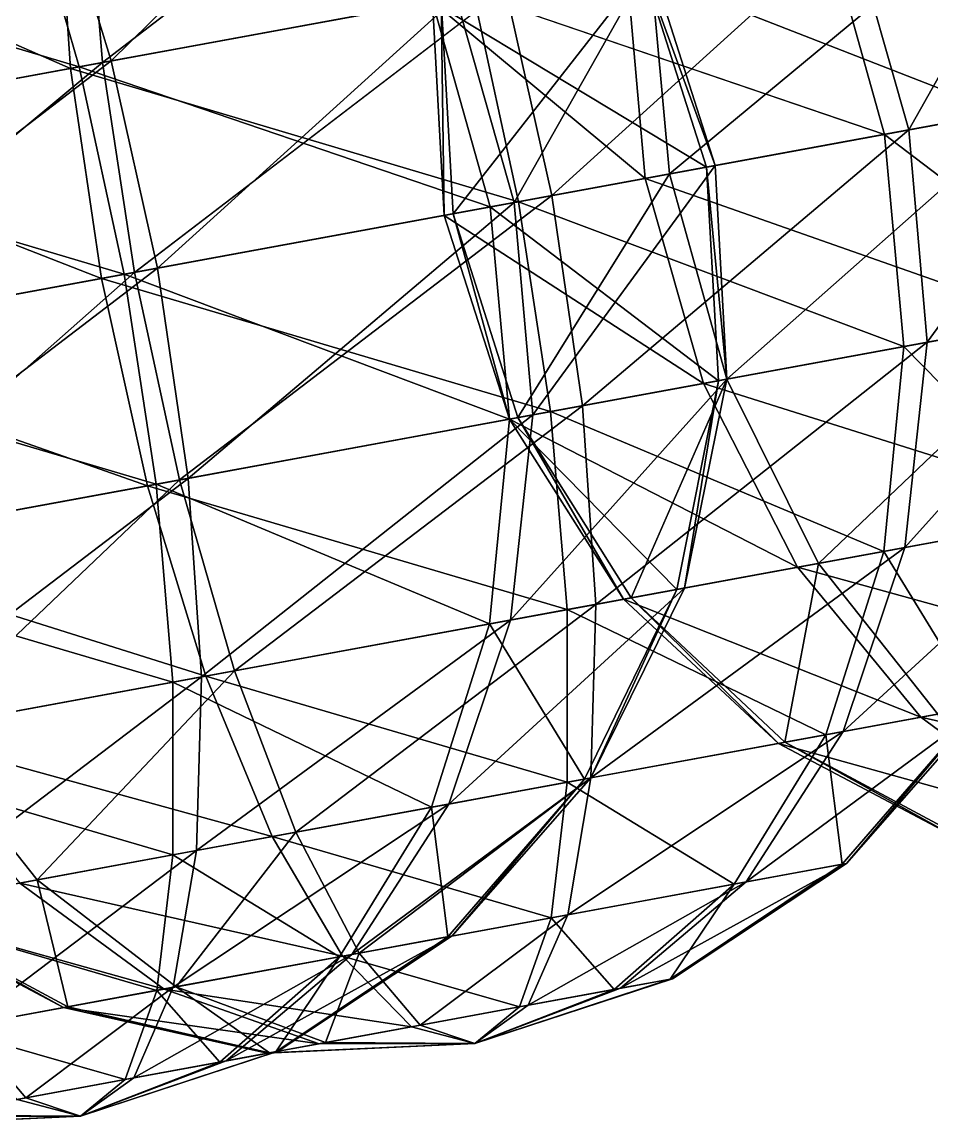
# Model space of a CAD drawing. Header units: metres. Extents: x -550 to 12, y -466 to 28.
# Drawn here: x -283.75 to -250.45, y -191.3 to -150.91 of the extents above; entities that cross this region are included whole.
import ezdxf

# ---------------------------------------------------------------- set-up
doc = ezdxf.new("R2010")
doc.units = ezdxf.units.M

msp = doc.modelspace()

# ---------------------------------------------------------------- linework, layer by layer
for points in [[(-280.7997, -152.38947, -831.0697), (-281.40738, -145.14435, -828.159), (-268.18393, -142.71033, -827.8729), (-268.18384, -142.71022, -827.8728)], [(-280.7997, -152.38947, -831.0697), (-268.18393, -142.71033, -827.8729), (-266.05087, -149.67468, -830.7507), (-266.05078, -149.67458, -830.75055)], [(-280.4828, -152.33113, -1209.9402), (-282.61584, -145.36679, -1207.0624), (-271.30466, -143.28476, -1200.0919), (-271.30457, -143.28465, -1200.0918)], [(-280.4828, -152.33113, -1209.9402), (-271.30466, -143.28476, -1200.0919), (-267.8668, -150.00894, -1202.1655), (-267.8667, -150.00883, -1202.1654)], [(-295.23163, -155.04593, -1210.2592), (-295.8393, -147.8008, -1207.3484), (-282.61584, -145.36679, -1207.0624), (-282.61575, -145.36668, -1207.0623)], [(-295.23163, -155.04593, -1210.2592), (-282.61584, -145.36679, -1207.0624), (-280.4828, -152.33113, -1209.9402), (-280.4827, -152.33102, -1209.9401)], [(-281.9707, -152.60501, -775.1016), (-282.45728, -145.3376, -777.9794), (-293.76843, -147.41962, -784.9499), (-293.76834, -147.41951, -784.94977)], [(-293.72946, -154.76942, -823.8477), (-292.99988, -147.27815, -821.6839), (-281.40738, -145.14435, -828.159), (-281.4073, -145.14424, -828.1589)], [(-293.72946, -154.76942, -823.8477), (-281.40738, -145.14435, -828.159), (-280.7997, -152.38947, -831.0697), (-280.79962, -152.38936, -831.0696)], [(-267.22186, -149.89023, -774.7826), (-282.45728, -145.3376, -777.9794), (-281.9707, -152.60501, -775.1016), (-281.9706, -152.6049, -775.1015)], [(-281.65378, -152.54668, -1153.972), (-283.66574, -145.56003, -1156.8828), (-296.8892, -147.99405, -1157.1688), (-296.8891, -147.99394, -1157.1687)], [(-268.72403, -150.16673, -1161.1941), (-283.66574, -145.56003, -1156.8828), (-281.65378, -152.54668, -1153.972), (-281.6537, -152.54657, -1153.9719)], [(-244.27505, -153.56148, -794.547), (-246.64598, -146.10287, -794.8325), (-254.29213, -147.51028, -782.0046), (-254.29202, -147.51018, -782.00446)], [(-251.30345, -154.85518, -823.68335), (-253.43489, -147.3525, -822.9761), (-246.3322, -146.0451, -809.8291), (-246.33209, -146.045, -809.829)], [(-251.30345, -154.85518, -823.68335), (-246.3322, -146.0451, -809.8291), (-243.95021, -153.50168, -810.07263), (-243.9501, -153.50157, -810.0725)], [(-247.88303, -154.22559, -889.34436), (-249.00783, -146.5376, -890.3259), (-261.6238, -148.8598, -898.1005), (-261.62372, -148.8597, -898.1004)], [(-260.05658, -156.46634, -939.81006), (-260.76657, -148.70201, -939.072), (-247.83682, -146.32205, -946.294), (-247.83672, -146.32195, -946.2939)], [(-260.05658, -156.46634, -939.81006), (-247.83682, -146.32205, -946.294), (-246.67072, -154.00243, -947.2868), (-246.67061, -154.00232, -947.2867)], [(-264.36447, -157.2593, -831.73224), (-266.05087, -149.67468, -830.7507), (-253.43489, -147.3525, -822.9761), (-253.43478, -147.35239, -822.97595)], [(-264.36447, -157.2593, -831.73224), (-253.43489, -147.3525, -822.9761), (-251.30345, -154.85518, -823.68335), (-251.30334, -154.85507, -823.6832)], [(-281.9707, -152.60501, -775.1016), (-293.76843, -147.41962, -784.9499), (-294.5867, -154.92722, -782.8762), (-294.5866, -154.92711, -782.8761)], [(-252.19093, -155.01852, -781.26654), (-254.29213, -147.51028, -782.0046), (-267.22186, -149.89023, -774.7826), (-267.22177, -149.89012, -774.7825)], [(-244.27505, -153.56148, -794.547), (-254.29213, -147.51028, -782.0046), (-252.19093, -155.01852, -781.26654), (-252.19083, -155.01842, -781.2664)], [(-281.65378, -152.54668, -1153.972), (-296.8892, -147.99405, -1157.1688), (-296.40262, -155.26146, -1154.291), (-296.40253, -155.26135, -1154.2909)], [(-260.94403, -156.6297, -897.39325), (-261.6238, -148.8598, -898.1005), (-268.7265, -150.16718, -911.2475), (-268.7264, -150.16707, -911.2474)], [(-258.70697, -156.21793, -1173.7365), (-261.07788, -148.75931, -1174.022), (-268.72403, -150.16673, -1161.1941), (-268.72394, -150.16663, -1161.194)], [(-267.97244, -157.9234, -926.5296), (-268.41272, -150.10942, -926.2441), (-260.76657, -148.70201, -939.072), (-260.76648, -148.7019, -939.0719)], [(-267.97244, -157.9234, -926.5296), (-260.76657, -148.70201, -939.072), (-260.05658, -156.46634, -939.81006), (-260.0565, -156.46623, -939.80994)], [(-265.73535, -157.51163, -1202.8728), (-267.8668, -150.00894, -1202.1655), (-260.76413, -148.70155, -1189.0186), (-260.76404, -148.70145, -1189.0184)], [(-265.73535, -157.51163, -1202.8728), (-260.76413, -148.70155, -1189.0186), (-258.38214, -156.15813, -1189.2621), (-258.38205, -156.15802, -1189.262)], [(-247.88303, -154.22559, -889.34436), (-261.6238, -148.8598, -898.1005), (-260.94403, -156.6297, -897.39325), (-260.94394, -156.6296, -897.3931)], [(-258.38214, -156.15813, -1189.2621), (-260.76413, -148.70155, -1189.0186), (-261.07788, -148.75931, -1174.022), (-261.0778, -148.7592, -1174.0219)], [(-258.38214, -156.15813, -1189.2621), (-261.07788, -148.75931, -1174.022), (-258.70697, -156.21793, -1173.7365), (-258.70688, -156.21782, -1173.7363)], [(-279.6336, -160.06984, -832.0625), (-280.7997, -152.38947, -831.0697), (-266.05087, -149.67468, -830.7507), (-266.05078, -149.67458, -830.75055)], [(-266.05087, -149.67468, -830.7507), (-266.05087, -149.67468, -830.7507), (-280.7997, -152.38947, -831.0697), (-280.79962, -152.38936, -831.0696)], [(-279.6336, -160.06984, -832.0625), (-266.05087, -149.67468, -830.7507), (-264.36447, -157.2593, -831.73224), (-264.36438, -157.25919, -831.7321)], [(-265.57678, -157.48244, -773.7898), (-267.22186, -149.89023, -774.7826), (-281.9707, -152.60501, -775.1016), (-281.9706, -152.6049, -775.1015)], [(-266.62283, -157.67497, -1160.456), (-268.72403, -150.16673, -1161.1941), (-281.65378, -152.54668, -1153.972), (-281.6537, -152.54657, -1153.9719)], [(-278.7964, -159.91574, -1210.9216), (-280.4828, -152.33113, -1209.9402), (-267.8668, -150.00894, -1202.1655), (-267.8667, -150.00883, -1202.1654)], [(-278.7964, -159.91574, -1210.9216), (-267.8668, -150.00894, -1202.1655), (-265.73535, -157.51163, -1202.8728), (-265.73526, -157.51152, -1202.8727)], [(-268.2973, -157.98318, -911.00397), (-268.7265, -150.16718, -911.2475), (-268.41272, -150.10942, -926.2441), (-268.41263, -150.10931, -926.24396)], [(-260.94403, -156.6297, -897.39325), (-268.7265, -150.16718, -911.2475), (-268.2973, -157.98318, -911.00397), (-268.2972, -157.98308, -911.00385)], [(-258.70697, -156.21793, -1173.7365), (-268.72403, -150.16673, -1161.1941), (-266.62283, -157.67497, -1160.456), (-266.62274, -157.67487, -1160.4559)], [(-268.2973, -157.98318, -911.00397), (-268.41272, -150.10942, -926.2441), (-267.97244, -157.9234, -926.5296), (-267.97235, -157.9233, -926.5295)], [(-252.19093, -155.01852, -781.26654), (-267.22186, -149.89023, -774.7826), (-265.57678, -157.48244, -773.7898), (-265.5767, -157.48233, -773.7897)], [(-280.0087, -160.13889, -1152.9792), (-281.65378, -152.54668, -1153.972), (-296.40262, -155.26146, -1154.291), (-296.40253, -155.26135, -1154.2909)], [(-294.06552, -162.72629, -1211.252), (-295.23163, -155.04593, -1210.2592), (-280.4828, -152.33113, -1209.9402), (-280.4827, -152.33102, -1209.9401)], [(-280.4828, -152.33113, -1209.9402), (-280.4828, -152.33113, -1209.9402), (-295.23163, -155.04593, -1210.2592), (-295.23154, -155.04582, -1210.259)], [(-280.84592, -160.293, -774.12006), (-281.9707, -152.60501, -775.1016), (-294.5867, -154.92722, -782.8762), (-294.5866, -154.92711, -782.8761)], [(-294.06552, -162.72629, -1211.252), (-280.4828, -152.33113, -1209.9402), (-278.7964, -159.91574, -1210.9216), (-278.7963, -159.91563, -1210.9215)], [(-293.01947, -162.53375, -824.58575), (-293.72946, -154.76942, -823.8477), (-280.7997, -152.38947, -831.0697), (-280.79962, -152.38936, -831.0696)], [(-293.01947, -162.53375, -824.58575), (-280.7997, -152.38947, -831.0697), (-279.6336, -160.06984, -832.0625), (-279.6335, -160.06973, -832.0624)], [(-265.57678, -157.48244, -773.7898), (-281.9707, -152.60501, -775.1016), (-280.84592, -160.293, -774.12006), (-280.84583, -160.2929, -774.11993)], [(-266.62283, -157.67497, -1160.456), (-281.65378, -152.54668, -1153.972), (-280.0087, -160.13889, -1152.9792), (-280.0086, -160.13878, -1152.9791)], [(-243.83478, -161.37544, -794.8325), (-244.27505, -153.56148, -794.547), (-252.19093, -155.01852, -781.26654), (-252.19083, -155.01842, -781.2664)], [(-250.62369, -162.62506, -822.9761), (-251.30345, -154.85518, -823.68335), (-243.95021, -153.50168, -810.07263), (-243.9501, -153.50157, -810.0725)], [(-250.62369, -162.62506, -822.9761), (-243.95021, -153.50168, -810.07263), (-243.52101, -161.31769, -809.8291), (-243.5209, -161.31758, -809.829)], [(-246.19664, -161.81018, -890.3259), (-247.88303, -154.22559, -889.34436), (-260.94403, -156.6297, -897.39325), (-260.94394, -156.6296, -897.3931)], [(-257.95538, -163.97458, -939.072), (-260.05658, -156.46634, -939.81006), (-246.67072, -154.00243, -947.2868), (-246.67061, -154.00232, -947.2867)], [(-257.95538, -163.97458, -939.072), (-246.67072, -154.00243, -947.2868), (-245.02562, -161.59464, -946.294), (-245.02551, -161.59453, -946.2939)], [(-280.84592, -160.293, -774.12006), (-294.5867, -154.92722, -782.8762), (-293.90692, -162.69711, -782.16895), (-293.90683, -162.697, -782.1688)], [(-251.48094, -162.78285, -782.0046), (-252.19093, -155.01852, -781.26654), (-265.57678, -157.48244, -773.7898), (-265.5767, -157.48233, -773.7897)], [(-263.2397, -164.94727, -830.7507), (-264.36447, -157.2593, -831.73224), (-251.30345, -154.85518, -823.68335), (-251.30334, -154.85507, -823.6832)], [(-263.2397, -164.94727, -830.7507), (-251.30345, -154.85518, -823.68335), (-250.62369, -162.62506, -822.9761), (-250.62358, -162.62495, -822.97595)], [(-243.83478, -161.37544, -794.8325), (-252.19093, -155.01852, -781.26654), (-251.48094, -162.78285, -782.0046), (-251.48083, -162.78275, -782.00446)], [(-280.0087, -160.13889, -1152.9792), (-296.40262, -155.26146, -1154.291), (-295.27783, -162.94945, -1153.3096), (-295.27774, -162.94934, -1153.3094)], [(-258.2667, -164.03189, -1174.022), (-258.70697, -156.21793, -1173.7365), (-266.62283, -157.67497, -1160.456), (-266.62274, -157.67487, -1160.4559)], [(-265.0556, -165.28151, -1202.1655), (-265.73535, -157.51163, -1202.8728), (-258.38214, -156.15813, -1189.2621), (-258.38205, -156.15802, -1189.262)], [(-265.0556, -165.28151, -1202.1655), (-258.38214, -156.15813, -1189.2621), (-257.95294, -163.97414, -1189.0186), (-257.95285, -163.97403, -1189.0184)], [(-257.95294, -163.97414, -1189.0186), (-258.38214, -156.15813, -1189.2621), (-258.70697, -156.21793, -1173.7365), (-258.70688, -156.21782, -1173.7363)], [(-257.95294, -163.97414, -1189.0186), (-258.70697, -156.21793, -1173.7365), (-258.2667, -164.03189, -1174.022), (-258.2666, -164.03178, -1174.0219)], [(-258.81262, -164.13237, -898.1005), (-260.94403, -156.6297, -897.39325), (-268.2973, -157.98318, -911.00397), (-268.2972, -157.98308, -911.00385)], [(-265.60153, -165.38199, -926.2441), (-267.97244, -157.9234, -926.5296), (-260.05658, -156.46634, -939.81006), (-260.0565, -156.46623, -939.80994)], [(-265.60153, -165.38199, -926.2441), (-260.05658, -156.46634, -939.81006), (-257.95538, -163.97458, -939.072), (-257.9553, -163.97447, -939.0719)], [(-246.19664, -161.81018, -890.3259), (-260.94403, -156.6297, -897.39325), (-258.81262, -164.13237, -898.1005), (-258.81253, -164.13226, -898.1004)], [(-264.41068, -165.1628, -774.7826), (-265.57678, -157.48244, -773.7898), (-280.84592, -160.293, -774.12006), (-280.84583, -160.2929, -774.11993)], [(-277.98853, -167.66205, -831.0697), (-279.6336, -160.06984, -832.0625), (-264.36447, -157.2593, -831.73224), (-264.36438, -157.25919, -831.7321)], [(-264.36447, -157.2593, -831.73224), (-264.36447, -157.2593, -831.73224), (-279.6336, -160.06984, -832.0625), (-279.6335, -160.06973, -832.0624)], [(-277.98853, -167.66205, -831.0697), (-264.36447, -157.2593, -831.73224), (-263.2397, -164.94727, -830.7507), (-263.2396, -164.94716, -830.75055)], [(-251.48094, -162.78285, -782.0046), (-265.57678, -157.48244, -773.7898), (-264.41068, -165.1628, -774.7826), (-264.41058, -165.16269, -774.7825)], [(-265.91284, -165.4393, -1161.1941), (-266.62283, -157.67497, -1160.456), (-280.0087, -160.13889, -1152.9792), (-280.0086, -160.13878, -1152.9791)], [(-277.6716, -167.6037, -1209.9402), (-278.7964, -159.91574, -1210.9216), (-265.73535, -157.51163, -1202.8728), (-265.73526, -157.51152, -1202.8727)], [(-277.6716, -167.6037, -1209.9402), (-265.73535, -157.51163, -1202.8728), (-265.0556, -165.28151, -1202.1655), (-265.0555, -165.2814, -1202.1654)], [(-258.2667, -164.03189, -1174.022), (-266.62283, -157.67497, -1160.456), (-265.91284, -165.4393, -1161.1941), (-265.91275, -165.4392, -1161.194)], [(-265.91528, -165.43976, -911.2475), (-268.2973, -157.98318, -911.00397), (-267.97244, -157.9234, -926.5296), (-267.97235, -157.9233, -926.5295)], [(-258.81262, -164.13237, -898.1005), (-268.2973, -157.98318, -911.00397), (-265.91528, -165.43976, -911.2475), (-265.9152, -165.43965, -911.2474)], [(-265.91528, -165.43976, -911.2475), (-267.97244, -157.9234, -926.5296), (-265.60153, -165.38199, -926.2441), (-265.60144, -165.38188, -926.24396)], [(-292.42044, -170.3185, -1210.2592), (-294.06552, -162.72629, -1211.252), (-278.7964, -159.91574, -1210.9216), (-278.7963, -159.91563, -1210.9215)], [(-278.7964, -159.91574, -1210.9216), (-278.7964, -159.91574, -1210.9216), (-294.06552, -162.72629, -1211.252), (-294.06543, -162.72618, -1211.2518)], [(-292.42044, -170.3185, -1210.2592), (-278.7964, -159.91574, -1210.9216), (-277.6716, -167.6037, -1209.9402), (-277.6715, -167.60359, -1209.9401)], [(-278.8426, -167.81924, -1153.972), (-280.0087, -160.13889, -1152.9792), (-295.27783, -162.94945, -1153.3096), (-295.27774, -162.94934, -1153.3094)], [(-279.15952, -167.8776, -775.1016), (-280.84592, -160.293, -774.12006), (-293.90692, -162.69711, -782.16895), (-293.90683, -162.697, -782.1688)], [(-290.91827, -170.04199, -823.8477), (-293.01947, -162.53375, -824.58575), (-279.6336, -160.06984, -832.0625), (-279.6335, -160.06973, -832.0624)], [(-290.91827, -170.04199, -823.8477), (-279.6336, -160.06984, -832.0625), (-277.98853, -167.66205, -831.0697), (-277.98843, -167.66194, -831.0696)], [(-264.41068, -165.1628, -774.7826), (-280.84592, -160.293, -774.12006), (-279.15952, -167.8776, -775.1016), (-279.15942, -167.87749, -775.1015)], [(-265.91284, -165.4393, -1161.1941), (-280.0087, -160.13889, -1152.9792), (-278.8426, -167.81924, -1153.972), (-278.8425, -167.81914, -1153.9719)], [(-245.35516, -169.01228, -795.66956), (-243.83478, -161.37544, -794.8325), (-251.48094, -162.78285, -782.0046), (-251.48083, -162.78275, -782.00446)], [(-251.44194, -170.13266, -820.9024), (-250.62369, -162.62506, -822.9761), (-243.52101, -161.31769, -809.8291), (-243.5209, -161.31758, -809.829)], [(-251.44194, -170.13266, -820.9024), (-243.52101, -161.31769, -809.8291), (-245.07385, -168.9605, -809.1152), (-245.07375, -168.96039, -809.11505)], [(-244.06358, -168.77454, -893.2037), (-246.19664, -161.81018, -890.3259), (-258.81262, -164.13237, -898.1005), (-258.81253, -164.13226, -898.1004)], [(-254.60617, -170.71509, -936.9082), (-257.95538, -163.97458, -939.072), (-245.02562, -161.59464, -946.294), (-245.02551, -161.59453, -946.2939)], [(-254.60617, -170.71509, -936.9082), (-245.02562, -161.59464, -946.294), (-243.01367, -168.58128, -943.3833), (-243.01357, -168.58118, -943.3832)], [(-279.15952, -167.8776, -775.1016), (-293.90692, -162.69711, -782.16895), (-291.7755, -170.19978, -782.8762), (-291.77542, -170.19968, -782.8761)], [(-262.7531, -172.21468, -827.8729), (-263.2397, -164.94727, -830.7507), (-250.62369, -162.62506, -822.9761), (-250.62358, -162.62495, -822.97595)], [(-262.7531, -172.21468, -827.8729), (-250.62369, -162.62506, -822.9761), (-251.44194, -170.13266, -820.9024), (-251.44183, -170.13255, -820.9023)], [(-278.8426, -167.81924, -1153.972), (-295.27783, -162.94945, -1153.3096), (-293.59143, -170.53404, -1154.291), (-293.59134, -170.53394, -1154.2909)], [(-252.21053, -170.27412, -784.1684), (-251.48094, -162.78285, -782.0046), (-264.41068, -165.1628, -774.7826), (-264.41058, -165.16269, -774.7825)], [(-245.35516, -169.01228, -795.66956), (-251.48094, -162.78285, -782.0046), (-252.21053, -170.27412, -784.1684), (-252.21042, -170.27402, -784.1683)], [(-255.37476, -170.85655, -900.1742), (-258.81262, -164.13237, -898.1005), (-265.91528, -165.43976, -911.2475), (-265.9152, -165.43965, -911.2474)], [(-259.78708, -171.66873, -1174.859), (-258.2667, -164.03189, -1174.022), (-265.91284, -165.4393, -1161.1941), (-265.91275, -165.4392, -1161.194)], [(-265.87384, -172.78911, -1200.0919), (-265.0556, -165.28151, -1202.1655), (-257.95294, -163.97414, -1189.0186), (-257.95285, -163.97403, -1189.0184)], [(-265.87384, -172.78911, -1200.0919), (-257.95294, -163.97414, -1189.0186), (-259.50577, -171.61694, -1188.3046), (-259.50568, -171.61684, -1188.3044)], [(-261.46152, -171.97693, -925.40704), (-265.60153, -165.38199, -926.2441), (-257.95538, -163.97458, -939.072), (-257.9553, -163.97447, -939.0719)], [(-261.46152, -171.97693, -925.40704), (-257.95538, -163.97458, -939.072), (-254.60617, -170.71509, -936.9082), (-254.60606, -170.71498, -936.9081)], [(-259.50577, -171.61694, -1188.3046), (-258.2667, -164.03189, -1174.022), (-259.78708, -171.66873, -1174.859), (-259.787, -171.66862, -1174.8589)], [(-259.50577, -171.61694, -1188.3046), (-257.95294, -163.97414, -1189.0186), (-258.2667, -164.03189, -1174.022), (-258.2666, -164.03178, -1174.0219)], [(-244.06358, -168.77454, -893.2037), (-258.81262, -164.13237, -898.1005), (-255.37476, -170.85655, -900.1742), (-255.37465, -170.85645, -900.1741)], [(-263.803, -172.40793, -777.6933), (-264.41068, -165.1628, -774.7826), (-279.15952, -167.8776, -775.1016), (-279.15942, -167.87749, -775.1015)], [(-275.97656, -174.6487, -828.159), (-277.98853, -167.66205, -831.0697), (-263.2397, -164.94727, -830.7507), (-263.2396, -164.94716, -830.75055)], [(-263.2397, -164.94727, -830.7507), (-263.2397, -164.94727, -830.7507), (-277.98853, -167.66205, -831.0697), (-277.98843, -167.66194, -831.0696)], [(-275.97656, -174.6487, -828.159), (-263.2397, -164.94727, -830.7507), (-262.7531, -172.21468, -827.8729), (-262.75302, -172.21457, -827.8728)], [(-252.21053, -170.27412, -784.1684), (-264.41068, -165.1628, -774.7826), (-263.803, -172.40793, -777.6933), (-263.80292, -172.40782, -777.6932)], [(-266.64243, -172.93057, -1163.3578), (-265.91284, -165.4393, -1161.1941), (-278.8426, -167.81924, -1153.972), (-278.8425, -167.81914, -1153.9719)], [(-277.18503, -174.87112, -1207.0624), (-277.6716, -167.6037, -1209.9402), (-265.0556, -165.28151, -1202.1655), (-265.0555, -165.2814, -1202.1654)], [(-277.18503, -174.87112, -1207.0624), (-265.0556, -165.28151, -1202.1655), (-265.87384, -172.78911, -1200.0919), (-265.87375, -172.789, -1200.0918)], [(-259.78708, -171.66873, -1174.859), (-265.91284, -165.4393, -1161.1941), (-266.64243, -172.93057, -1163.3578), (-266.64233, -172.93047, -1163.3577)], [(-261.74286, -172.02872, -911.9614), (-265.91528, -165.43976, -911.2475), (-265.60153, -165.38199, -926.2441), (-265.60144, -165.38188, -926.24396)], [(-255.37476, -170.85655, -900.1742), (-265.91528, -165.43976, -911.2475), (-261.74286, -172.02872, -911.9614), (-261.74277, -172.02861, -911.9613)], [(-261.74286, -172.02872, -911.9614), (-265.60153, -165.38199, -926.2441), (-261.46152, -171.97693, -925.40704), (-261.46143, -171.97682, -925.4069)], [(-290.40848, -177.30515, -1207.3484), (-292.42044, -170.3185, -1210.2592), (-277.6716, -167.6037, -1209.9402), (-277.6715, -167.60359, -1209.9401)], [(-277.6716, -167.6037, -1209.9402), (-277.6716, -167.6037, -1209.9402), (-292.42044, -170.3185, -1210.2592), (-292.42035, -170.31839, -1210.259)], [(-290.40848, -177.30515, -1207.3484), (-277.6716, -167.6037, -1209.9402), (-277.18503, -174.87112, -1207.0624), (-277.18494, -174.87102, -1207.0623)], [(-278.23492, -175.06438, -1156.8828), (-278.8426, -167.81924, -1153.972), (-293.59143, -170.53404, -1154.291), (-293.59134, -170.53394, -1154.2909)], [(-277.02646, -174.84195, -777.9794), (-279.15952, -167.8776, -775.1016), (-291.7755, -170.19978, -782.8762), (-291.77542, -170.19968, -782.8761)], [(-287.56906, -176.7825, -821.6839), (-290.91827, -170.04199, -823.8477), (-277.98853, -167.66205, -831.0697), (-277.98843, -167.66194, -831.0696)], [(-287.56906, -176.7825, -821.6839), (-277.98853, -167.66205, -831.0697), (-275.97656, -174.6487, -828.159), (-275.97647, -174.64859, -828.1589)], [(-263.803, -172.40793, -777.6933), (-279.15952, -167.8776, -775.1016), (-277.02646, -174.84195, -777.9794), (-277.02637, -174.84184, -777.97925)], [(-266.64243, -172.93057, -1163.3578), (-278.8426, -167.81924, -1153.972), (-278.23492, -175.06438, -1156.8828), (-278.23483, -175.06427, -1156.8827)], [(-241.62921, -174.64403, -897.7815), (-244.06358, -168.77454, -893.2037), (-255.37476, -170.85655, -900.1742), (-255.37465, -170.85645, -900.1741)], [(-250.23721, -176.22849, -933.4661), (-254.60617, -170.71509, -936.9082), (-243.01367, -168.58128, -943.3833), (-243.01357, -168.58118, -943.3832)], [(-253.70242, -176.86632, -817.6037), (-251.44194, -170.13266, -820.9024), (-245.07385, -168.9605, -809.1152), (-245.07375, -168.96039, -809.11505)], [(-253.70242, -176.86632, -817.6037), (-245.07385, -168.9605, -809.1152), (-248.5029, -175.90926, -807.9795), (-248.50279, -175.90915, -807.9794)], [(-248.7326, -175.95154, -797.00116), (-245.35516, -169.01228, -795.66956), (-252.21053, -170.27412, -784.1684), (-252.21042, -170.27402, -784.1683)], [(-277.02646, -174.84195, -777.9794), (-291.7755, -170.19978, -782.8762), (-288.33765, -176.92397, -784.9499), (-288.33755, -176.92386, -784.94977)], [(-254.32997, -176.98183, -787.6105), (-252.21053, -170.27412, -784.1684), (-263.803, -172.40793, -777.6933), (-263.80292, -172.40782, -777.6932)], [(-262.93796, -178.56628, -823.2951), (-262.7531, -172.21468, -827.8729), (-251.44194, -170.13266, -820.9024), (-251.44183, -170.13255, -820.9023)], [(-262.93796, -178.56628, -823.2951), (-251.44194, -170.13266, -820.9024), (-253.70242, -176.86632, -817.6037), (-253.70232, -176.86621, -817.6036)], [(-248.7326, -175.95154, -797.00116), (-252.21053, -170.27412, -784.1684), (-254.32997, -176.98183, -787.6105), (-254.32986, -176.98172, -787.61035)], [(-278.23492, -175.06438, -1156.8828), (-293.59143, -170.53404, -1154.291), (-291.45837, -177.4984, -1157.1688), (-291.45828, -177.49829, -1157.1687)], [(-255.83458, -177.25877, -924.07544), (-261.46152, -171.97693, -925.40704), (-254.60617, -170.71509, -936.9082), (-254.60606, -170.71498, -936.9081)], [(-255.83458, -177.25877, -924.07544), (-254.60617, -170.71509, -936.9082), (-250.23721, -176.22849, -933.4661), (-250.2371, -176.22838, -933.466)], [(-250.86475, -176.344, -903.4729), (-255.37476, -170.85655, -900.1742), (-261.74286, -172.02872, -911.9614), (-261.74277, -172.02861, -911.9613)], [(-241.62921, -174.64403, -897.7815), (-255.37476, -170.85655, -900.1742), (-250.86475, -176.344, -903.4729), (-250.86464, -176.34389, -903.4728)], [(-268.13434, -179.52277, -1196.7932), (-265.87384, -172.78911, -1200.0919), (-259.50577, -171.61694, -1188.3046), (-259.50568, -171.61684, -1188.3044)], [(-268.13434, -179.52277, -1196.7932), (-259.50577, -171.61694, -1188.3046), (-262.9348, -178.5657, -1187.169), (-262.93472, -178.5656, -1187.1688)], [(-262.9348, -178.5657, -1187.169), (-259.50577, -171.61694, -1188.3046), (-259.78708, -171.66873, -1174.859), (-259.787, -171.66862, -1174.8589)], [(-263.16452, -178.60799, -1176.1907), (-259.78708, -171.66873, -1174.859), (-266.64243, -172.93057, -1163.3578), (-266.64233, -172.93047, -1163.3577)], [(-262.9348, -178.5657, -1187.169), (-259.78708, -171.66873, -1174.859), (-263.16452, -178.60799, -1176.1907), (-263.16443, -178.60788, -1176.1906)], [(-256.06427, -177.30106, -913.0971), (-261.74286, -172.02872, -911.9614), (-261.46152, -171.97693, -925.40704), (-261.46143, -171.97682, -925.4069)], [(-250.86475, -176.344, -903.4729), (-261.74286, -172.02872, -911.9614), (-256.06427, -177.30106, -913.0971), (-256.06418, -177.30095, -913.097)], [(-256.06427, -177.30106, -913.0971), (-261.46152, -171.97693, -925.40704), (-255.83458, -177.25877, -924.07544), (-255.83447, -177.25867, -924.0753)], [(-263.7952, -178.72408, -782.3236), (-263.803, -172.40793, -777.6933), (-277.02646, -174.84195, -777.9794), (-277.02637, -174.84184, -777.97925)], [(-273.73486, -180.55365, -823.5287), (-275.97656, -174.6487, -828.159), (-262.7531, -172.21468, -827.8729), (-262.75302, -172.21457, -827.8728)], [(-262.7531, -172.21468, -827.8729), (-262.7531, -172.21468, -827.8729), (-275.97656, -174.6487, -828.159), (-275.97647, -174.64859, -828.1589)], [(-273.73486, -180.55365, -823.5287), (-262.7531, -172.21468, -827.8729), (-262.93796, -178.56628, -823.2951), (-262.93787, -178.56618, -823.295)], [(-254.32997, -176.98183, -787.6105), (-263.803, -172.40793, -777.6933), (-263.7952, -178.72408, -782.3236), (-263.7951, -178.72397, -782.3235)], [(-277.36987, -181.22273, -1202.4846), (-277.18503, -174.87112, -1207.0624), (-265.87384, -172.78911, -1200.0919), (-265.87375, -172.789, -1200.0918)], [(-277.36987, -181.22273, -1202.4846), (-265.87384, -172.78911, -1200.0919), (-268.13434, -179.52277, -1196.7932), (-268.13425, -179.52266, -1196.7931)], [(-268.7619, -179.63828, -1166.7999), (-266.64243, -172.93057, -1163.3578), (-278.23492, -175.06438, -1156.8828), (-278.23483, -175.06427, -1156.8827)], [(-263.16452, -178.60799, -1176.1907), (-266.64243, -172.93057, -1163.3578), (-268.7619, -179.63828, -1166.7999), (-268.7618, -179.63817, -1166.7998)], [(-288.16678, -183.2101, -1202.7181), (-290.40848, -177.30515, -1207.3484), (-277.18503, -174.87112, -1207.0624), (-277.18494, -174.87102, -1207.0623)], [(-277.18503, -174.87112, -1207.0624), (-277.18503, -174.87112, -1207.0624), (-290.40848, -177.30515, -1207.3484), (-290.4084, -177.30504, -1207.3483)], [(-274.5921, -180.71144, -782.5572), (-277.02646, -174.84195, -777.9794), (-288.33765, -176.92397, -784.9499), (-288.33755, -176.92386, -784.94977)], [(-288.16678, -183.2101, -1202.7181), (-277.18503, -174.87112, -1207.0624), (-277.36987, -181.22273, -1202.4846), (-277.36978, -181.22263, -1202.4845)], [(-283.2001, -182.2959, -818.2418), (-287.56906, -176.7825, -821.6839), (-275.97656, -174.6487, -828.159), (-275.97647, -174.64859, -828.1589)], [(-283.2001, -182.2959, -818.2418), (-275.97656, -174.6487, -828.159), (-273.73486, -180.55365, -823.5287), (-273.73477, -180.55354, -823.52856)], [(-263.7952, -178.72408, -782.3236), (-277.02646, -174.84195, -777.9794), (-274.5921, -180.71144, -782.5572), (-274.592, -180.71133, -782.55707)], [(-239.05945, -179.01866, -903.74744), (-241.62921, -174.64403, -897.7815), (-250.86475, -176.344, -903.4729), (-250.86464, -176.34389, -903.4728)], [(-278.2271, -181.38052, -1161.5131), (-278.23492, -175.06438, -1156.8828), (-291.45837, -177.4984, -1157.1688), (-291.45828, -177.49829, -1157.1687)], [(-268.7619, -179.63828, -1166.7999), (-278.23492, -175.06438, -1156.8828), (-278.2271, -181.38052, -1161.5131), (-278.22702, -181.38042, -1161.513)], [(-257.2511, -182.36717, -813.30475), (-253.70242, -176.86632, -817.6037), (-248.5029, -175.90926, -807.9795), (-248.50279, -175.90915, -807.9794)], [(-257.2511, -182.36717, -813.30475), (-248.5029, -175.90926, -807.9795), (-253.5745, -181.69041, -806.4994), (-253.57439, -181.6903, -806.49927)], [(-253.73691, -181.72032, -798.7366), (-248.7326, -175.95154, -797.00116), (-254.32997, -176.98183, -787.6105), (-254.32986, -176.98172, -787.61035)], [(-253.5745, -181.69041, -806.4994), (-248.7326, -175.95154, -797.00116), (-253.73691, -181.72032, -798.7366), (-253.7368, -181.72021, -798.73645)], [(-253.5745, -181.69041, -806.4994), (-248.5029, -175.90926, -807.9795), (-248.7326, -175.95154, -797.00116), (-248.7325, -175.95143, -797.00104)], [(-245.58997, -180.22072, -907.77185), (-250.86475, -176.344, -903.4729), (-256.06427, -177.30106, -913.0971), (-256.06418, -177.30095, -913.097)], [(-249.10416, -180.86757, -922.34), (-255.83458, -177.25877, -924.07544), (-250.23721, -176.22849, -933.4661), (-250.2371, -176.22838, -933.466)], [(-239.05945, -179.01866, -903.74744), (-250.86475, -176.344, -903.4729), (-245.58997, -180.22072, -907.77185), (-245.58986, -180.22061, -907.7717)], [(-288.7975, -183.32619, -808.85114), (-287.56906, -176.7825, -821.6839), (-283.2001, -182.2959, -818.2418), (-283.2, -182.29579, -818.2417)], [(-263.78162, -183.56923, -817.32916), (-262.93796, -178.56628, -823.2951), (-253.70242, -176.86632, -817.6037), (-253.70232, -176.86621, -817.6036)], [(-263.78162, -183.56923, -817.32916), (-253.70242, -176.86632, -817.6037), (-257.2511, -182.36717, -813.30475), (-257.251, -182.36707, -813.3046)], [(-274.5921, -180.71144, -782.5572), (-288.33765, -176.92397, -784.9499), (-283.82764, -182.4114, -788.2486), (-283.82755, -182.4113, -788.2485)], [(-257.69485, -182.44885, -792.0964), (-254.32997, -176.98183, -787.6105), (-263.7952, -178.72408, -782.3236), (-263.7951, -178.72397, -782.3235)], [(-253.73691, -181.72032, -798.7366), (-254.32997, -176.98183, -787.6105), (-257.69485, -182.44885, -792.0964), (-257.69476, -182.44875, -792.09625)], [(-249.26659, -180.89748, -914.5772), (-256.06427, -177.30106, -913.0971), (-255.83458, -177.25877, -924.07544), (-255.83447, -177.25867, -924.0753)], [(-249.26659, -180.89748, -914.5772), (-255.83458, -177.25877, -924.07544), (-249.10416, -180.86757, -922.34), (-249.10405, -180.86746, -922.3399)], [(-278.2271, -181.38052, -1161.5131), (-291.45837, -177.4984, -1157.1688), (-289.02402, -183.36789, -1161.7466), (-289.02393, -183.36778, -1161.7465)], [(-245.58997, -180.22072, -907.77185), (-256.06427, -177.30106, -913.0971), (-249.26659, -180.89748, -914.5772), (-249.26648, -180.89737, -914.5771)], [(-264.3878, -183.6808, -788.358), (-263.7952, -178.72408, -782.3236), (-274.5921, -180.71144, -782.5572), (-274.592, -180.71133, -782.55707)], [(-271.4162, -184.9745, -817.4943), (-273.73486, -180.55365, -823.5287), (-262.93796, -178.56628, -823.2951), (-262.93787, -178.56618, -823.295)], [(-262.93796, -178.56628, -823.2951), (-262.93796, -178.56628, -823.2951), (-273.73486, -180.55365, -823.5287), (-273.73477, -180.55354, -823.52856)], [(-271.683, -185.02362, -1192.4943), (-268.13434, -179.52277, -1196.7932), (-262.9348, -178.5657, -1187.169), (-262.93472, -178.5656, -1187.1688)], [(-271.683, -185.02362, -1192.4943), (-262.9348, -178.5657, -1187.169), (-268.0064, -184.34686, -1185.6888), (-268.00632, -184.34676, -1185.6887)], [(-271.4162, -184.9745, -817.4943), (-262.93796, -178.56628, -823.2951), (-263.78162, -183.56923, -817.32916), (-263.78152, -183.56912, -817.32904)], [(-268.16882, -184.37677, -1177.926), (-263.16452, -178.60799, -1176.1907), (-268.7619, -179.63828, -1166.7999), (-268.7618, -179.63817, -1166.7998)], [(-268.0064, -184.34686, -1185.6888), (-263.16452, -178.60799, -1176.1907), (-268.16882, -184.37677, -1177.926), (-268.16873, -184.37666, -1177.9259)], [(-268.0064, -184.34686, -1185.6888), (-262.9348, -178.5657, -1187.169), (-263.16452, -178.60799, -1176.1907), (-263.16443, -178.60788, -1176.1906)], [(-257.69485, -182.44885, -792.0964), (-263.7952, -178.72408, -782.3236), (-264.3878, -183.6808, -788.358), (-264.3877, -183.6807, -788.35785)], [(-272.12677, -185.1053, -1171.2858), (-268.7619, -179.63828, -1166.7999), (-278.2271, -181.38052, -1161.5131), (-278.22702, -181.38042, -1161.513)], [(-278.21353, -186.22568, -1196.5187), (-277.36987, -181.22273, -1202.4846), (-268.13434, -179.52277, -1196.7932), (-268.13425, -179.52266, -1196.7931)], [(-278.21353, -186.22568, -1196.5187), (-268.13434, -179.52277, -1196.7932), (-271.683, -185.02362, -1192.4943), (-271.68292, -185.02351, -1192.4941)], [(-268.16882, -184.37677, -1177.926), (-268.7619, -179.63828, -1166.7999), (-272.12677, -185.1053, -1171.2858), (-272.12668, -185.1052, -1171.2856)], [(-272.02234, -185.08607, -788.52313), (-274.5921, -180.71144, -782.5572), (-283.82764, -182.4114, -788.2486), (-283.82755, -182.4113, -788.2485)], [(-278.1091, -186.20645, -813.7559), (-283.2001, -182.2959, -818.2418), (-273.73486, -180.55365, -823.5287), (-273.73477, -180.55354, -823.52856)], [(-278.1091, -186.20645, -813.7559), (-273.73486, -180.55365, -823.5287), (-271.4162, -184.9745, -817.4943), (-271.4161, -184.9744, -817.4942)], [(-264.3878, -183.6808, -788.358), (-274.5921, -180.71144, -782.5572), (-272.02234, -185.08607, -788.52313), (-272.02225, -185.08597, -788.523)], [(-285.8481, -187.63095, -1196.6838), (-288.16678, -183.2101, -1202.7181), (-277.36987, -181.22273, -1202.4846), (-277.36978, -181.22263, -1202.4845)], [(-277.36987, -181.22273, -1202.4846), (-277.36987, -181.22273, -1202.4846), (-288.16678, -183.2101, -1202.7181), (-288.1667, -183.20999, -1202.718)], [(-285.8481, -187.63095, -1196.6838), (-277.36987, -181.22273, -1202.4846), (-278.21353, -186.22568, -1196.5187), (-278.21344, -186.22557, -1196.5186)], [(-278.8197, -186.33725, -1167.5474), (-278.2271, -181.38052, -1161.5131), (-289.02402, -183.36789, -1161.7466), (-289.02393, -183.36778, -1161.7465)], [(-272.12677, -185.1053, -1171.2858), (-278.2271, -181.38052, -1161.5131), (-278.8197, -186.33725, -1167.5474), (-278.8196, -186.33714, -1167.5472)], [(-261.84613, -186.26033, -808.2985), (-257.2511, -182.36717, -813.30475), (-253.5745, -181.69041, -806.4994), (-253.57439, -181.6903, -806.49927)], [(-261.84613, -186.26033, -808.2985), (-253.5745, -181.69041, -806.4994), (-259.943, -185.91002, -804.7758), (-259.9429, -185.90991, -804.7757)], [(-259.943, -185.91002, -804.7758), (-253.73691, -181.72032, -798.7366), (-260.02707, -185.92549, -800.75745), (-260.02698, -185.92538, -800.7573)], [(-260.02707, -185.92549, -800.75745), (-253.73691, -181.72032, -798.7366), (-257.69485, -182.44885, -792.0964), (-257.69476, -182.44875, -792.09625)], [(-259.943, -185.91002, -804.7758), (-253.5745, -181.69041, -806.4994), (-253.73691, -181.72032, -798.7366), (-253.7368, -181.72021, -798.73645)], [(-278.55286, -186.28813, -792.54755), (-283.82764, -182.4114, -788.2486), (-289.02716, -183.36847, -797.8728), (-289.02707, -183.36836, -797.8727)], [(-282.06705, -186.93498, -807.1157), (-288.7975, -183.32619, -808.85114), (-283.2001, -182.2959, -818.2418), (-283.2, -182.29579, -818.2417)], [(-272.02234, -185.08607, -788.52313), (-283.82764, -182.4114, -788.2486), (-278.55286, -186.28813, -792.54755), (-278.55276, -186.28802, -792.5474)], [(-282.06705, -186.93498, -807.1157), (-283.2001, -182.2959, -818.2418), (-278.1091, -186.20645, -813.7559), (-278.109, -186.20634, -813.7558)], [(-265.2266, -186.88255, -810.3817), (-263.78162, -183.56923, -817.32916), (-257.2511, -182.36717, -813.30475), (-257.251, -182.36707, -813.3046)], [(-265.2266, -186.88255, -810.3817), (-257.2511, -182.36717, -813.30475), (-261.84613, -186.26033, -808.2985), (-261.84604, -186.26022, -808.2984)], [(-262.07584, -186.30261, -797.32025), (-257.69485, -182.44885, -792.0964), (-264.3878, -183.6808, -788.358), (-264.3877, -183.6807, -788.35785)], [(-260.02707, -185.92549, -800.75745), (-257.69485, -182.44885, -792.0964), (-262.07584, -186.30261, -797.32025), (-262.07574, -186.3025, -797.3201)], [(-282.22946, -186.96489, -799.3529), (-289.02716, -183.36847, -797.8728), (-288.7975, -183.32619, -808.85114), (-288.7974, -183.32608, -808.851)], [(-282.22946, -186.96489, -799.3529), (-288.7975, -183.32619, -808.85114), (-282.06705, -186.93498, -807.1157), (-282.06696, -186.93488, -807.1156)], [(-278.55286, -186.28813, -792.54755), (-289.02716, -183.36847, -797.8728), (-282.22946, -186.96489, -799.3529), (-282.22937, -186.96478, -799.3528)], [(-278.8197, -186.33725, -1167.5474), (-289.02402, -183.36789, -1161.7466), (-286.45425, -187.74252, -1167.7125), (-286.45416, -187.74242, -1167.7124)], [(-265.54034, -186.9403, -795.3851), (-264.3878, -183.6808, -788.358), (-272.02234, -185.08607, -788.52313), (-272.02225, -185.08597, -788.523)], [(-269.17853, -187.60999, -810.4672), (-271.4162, -184.9745, -817.4943), (-263.78162, -183.56923, -817.32916), (-263.78152, -183.56912, -817.32904)], [(-263.78162, -183.56923, -817.32916), (-263.78162, -183.56923, -817.32916), (-271.4162, -184.9745, -817.4943), (-271.4161, -184.9744, -817.4942)], [(-269.17853, -187.60999, -810.4672), (-263.78162, -183.56923, -817.32916), (-265.2266, -186.88255, -810.3817), (-265.2265, -186.88245, -810.3816)], [(-262.07584, -186.30261, -797.32025), (-264.3878, -183.6808, -788.358), (-265.54034, -186.9403, -795.3851), (-265.54025, -186.9402, -795.38495)], [(-276.27805, -188.91678, -1187.4879), (-271.683, -185.02362, -1192.4943), (-268.0064, -184.34686, -1185.6888), (-268.00632, -184.34676, -1185.6887)], [(-276.27805, -188.91678, -1187.4879), (-268.0064, -184.34686, -1185.6888), (-274.3749, -188.56647, -1183.9652), (-274.37482, -188.56636, -1183.9651)], [(-274.3749, -188.56647, -1183.9652), (-268.16882, -184.37677, -1177.926), (-274.45898, -188.58194, -1179.9469), (-274.4589, -188.58183, -1179.9468)], [(-274.45898, -188.58194, -1179.9469), (-268.16882, -184.37677, -1177.926), (-272.12677, -185.1053, -1171.2858), (-272.12668, -185.1052, -1171.2856)], [(-274.3749, -188.56647, -1183.9652), (-268.0064, -184.34686, -1185.6888), (-268.16882, -184.37677, -1177.926), (-268.16873, -184.37666, -1177.9259)], [(-279.6585, -189.539, -1189.5712), (-278.21353, -186.22568, -1196.5187), (-271.683, -185.02362, -1192.4943), (-271.68292, -185.02351, -1192.4941)], [(-279.6585, -189.539, -1189.5712), (-271.683, -185.02362, -1192.4943), (-276.27805, -188.91678, -1187.4879), (-276.27795, -188.91667, -1187.4878)], [(-276.50775, -188.95905, -1176.5096), (-272.12677, -185.1053, -1171.2858), (-278.8197, -186.33725, -1167.5474), (-278.8196, -186.33714, -1167.5472)], [(-269.4923, -187.66774, -795.4706), (-272.02234, -185.08607, -788.52313), (-278.55286, -186.28813, -792.54755), (-278.55276, -186.28802, -792.5474)], [(-272.64304, -188.24768, -808.53204), (-278.1091, -186.20645, -813.7559), (-271.4162, -184.9745, -817.4943), (-271.4161, -184.9744, -817.4942)], [(-274.45898, -188.58194, -1179.9469), (-272.12677, -185.1053, -1171.2858), (-276.50775, -188.95905, -1176.5096), (-276.50766, -188.95894, -1176.5095)], [(-272.64304, -188.24768, -808.53204), (-271.4162, -184.9745, -817.4943), (-269.17853, -187.60999, -810.4672), (-269.17844, -187.60988, -810.4671)], [(-265.54034, -186.9403, -795.3851), (-272.02234, -185.08607, -788.52313), (-269.4923, -187.66774, -795.4706), (-269.49222, -187.66763, -795.47046)], [(-267.17438, -188.28049, -802.92615), (-261.84613, -186.26033, -808.2985), (-259.943, -185.91002, -804.7758), (-259.9429, -185.90991, -804.7757)], [(-267.17438, -188.28049, -802.92615), (-259.943, -185.91002, -804.7758), (-260.02707, -185.92549, -800.75745), (-260.02698, -185.92538, -800.7573)], [(-267.17438, -188.28049, -802.92615), (-260.02707, -185.92549, -800.75745), (-262.07584, -186.30261, -797.32025), (-262.07574, -186.3025, -797.3201)], [(-279.97226, -189.59676, -1174.5746), (-278.8197, -186.33725, -1167.5474), (-286.45425, -187.74252, -1167.7125), (-286.45416, -187.74242, -1167.7124)], [(-283.61044, -190.26643, -1189.6566), (-285.8481, -187.63095, -1196.6838), (-278.21353, -186.22568, -1196.5187), (-278.21344, -186.22557, -1196.5186)], [(-278.21353, -186.22568, -1196.5187), (-278.21353, -186.22568, -1196.5187), (-285.8481, -187.63095, -1196.6838), (-285.84802, -187.63084, -1196.6837)], [(-283.61044, -190.26643, -1189.6566), (-278.21353, -186.22568, -1196.5187), (-279.6585, -189.539, -1189.5712), (-279.65842, -189.5389, -1189.571)], [(-272.87274, -188.28996, -797.5538), (-278.55286, -186.28813, -792.54755), (-282.22946, -186.96489, -799.3529), (-282.22937, -186.96478, -799.3528)], [(-274.69183, -188.6248, -805.09485), (-282.06705, -186.93498, -807.1157), (-278.1091, -186.20645, -813.7559), (-278.109, -186.20634, -813.7558)], [(-276.50775, -188.95905, -1176.5096), (-278.8197, -186.33725, -1167.5474), (-279.97226, -189.59676, -1174.5746), (-279.97217, -189.59665, -1174.5745)], [(-269.4923, -187.66774, -795.4706), (-278.55286, -186.28813, -792.54755), (-272.87274, -188.28996, -797.5538), (-272.87265, -188.28986, -797.55365)], [(-274.69183, -188.6248, -805.09485), (-278.1091, -186.20645, -813.7559), (-272.64304, -188.24768, -808.53204), (-272.64294, -188.24757, -808.5319)], [(-267.17438, -188.28049, -802.92615), (-265.2266, -186.88255, -810.3817), (-261.84613, -186.26033, -808.2985), (-261.84604, -186.26022, -808.2984)], [(-267.17438, -188.28049, -802.92615), (-262.07584, -186.30261, -797.32025), (-265.54034, -186.9403, -795.3851), (-265.54025, -186.9402, -795.38495)], [(-274.7759, -188.64027, -801.0765), (-282.22946, -186.96489, -799.3529), (-282.06705, -186.93498, -807.1157), (-282.06696, -186.93488, -807.1156)], [(-272.87274, -188.28996, -797.5538), (-282.22946, -186.96489, -799.3529), (-274.7759, -188.64027, -801.0765), (-274.77582, -188.64017, -801.07635)], [(-274.7759, -188.64027, -801.0765), (-282.06705, -186.93498, -807.1157), (-274.69183, -188.6248, -805.09485), (-274.69174, -188.6247, -805.0947)], [(-267.17438, -188.28049, -802.92615), (-265.54034, -186.9403, -795.3851), (-269.4923, -187.66774, -795.4706), (-269.49222, -187.66763, -795.47046)], [(-267.17438, -188.28049, -802.92615), (-269.17853, -187.60999, -810.4672), (-265.2266, -186.88255, -810.3817), (-265.2265, -186.88245, -810.3816)], [(-265.2266, -186.88255, -810.3817), (-265.2266, -186.88255, -810.3817), (-269.17853, -187.60999, -810.4672), (-269.17844, -187.60988, -810.4671)], [(-287.07495, -190.90414, -1187.7216), (-285.8481, -187.63095, -1196.6838), (-283.61044, -190.26643, -1189.6566), (-283.61035, -190.26633, -1189.6565)], [(-279.97226, -189.59676, -1174.5746), (-286.45425, -187.74252, -1167.7125), (-283.92422, -190.32419, -1174.66), (-283.92413, -190.32408, -1174.6599)], [(-267.17438, -188.28049, -802.92615), (-269.4923, -187.66774, -795.4706), (-272.87274, -188.28996, -797.5538), (-272.87265, -188.28986, -797.55365)], [(-267.17438, -188.28049, -802.92615), (-272.64304, -188.24768, -808.53204), (-269.17853, -187.60999, -810.4672), (-269.17844, -187.60988, -810.4671)], [(-281.6063, -190.93694, -1182.1156), (-276.27805, -188.91678, -1187.4879), (-274.3749, -188.56647, -1183.9652), (-274.37482, -188.56636, -1183.9651)], [(-281.6063, -190.93694, -1182.1156), (-274.3749, -188.56647, -1183.9652), (-274.45898, -188.58194, -1179.9469), (-274.4589, -188.58183, -1179.9468)], [(-281.6063, -190.93694, -1182.1156), (-274.45898, -188.58194, -1179.9469), (-276.50775, -188.95905, -1176.5096), (-276.50766, -188.95894, -1176.5095)], [(-267.17438, -188.28049, -802.92615), (-272.87274, -188.28996, -797.5538), (-274.7759, -188.64027, -801.0765), (-274.77582, -188.64017, -801.07635)], [(-267.17438, -188.28049, -802.92615), (-274.7759, -188.64027, -801.0765), (-274.69183, -188.6248, -805.09485), (-274.69174, -188.6247, -805.0947)], [(-267.17438, -188.28049, -802.92615), (-274.69183, -188.6248, -805.09485), (-272.64304, -188.24768, -808.53204), (-272.64294, -188.24757, -808.5319)], [(-281.6063, -190.93694, -1182.1156), (-279.6585, -189.539, -1189.5712), (-276.27805, -188.91678, -1187.4879), (-276.27795, -188.91667, -1187.4878)], [(-281.6063, -190.93694, -1182.1156), (-276.50775, -188.95905, -1176.5096), (-279.97226, -189.59676, -1174.5746), (-279.97217, -189.59665, -1174.5745)], [(-281.6063, -190.93694, -1182.1156), (-279.97226, -189.59676, -1174.5746), (-283.92422, -190.32419, -1174.66), (-283.92413, -190.32408, -1174.6599)], [(-281.6063, -190.93694, -1182.1156), (-283.61044, -190.26643, -1189.6566), (-279.6585, -189.539, -1189.5712), (-279.65842, -189.5389, -1189.571)], [(-279.6585, -189.539, -1189.5712), (-279.6585, -189.539, -1189.5712), (-283.61044, -190.26643, -1189.6566), (-283.61035, -190.26633, -1189.6565)], [(-281.6063, -190.93694, -1182.1156), (-283.92422, -190.32419, -1174.66), (-287.30466, -190.94641, -1176.7433), (-287.30457, -190.9463, -1176.7432)], [(-281.6063, -190.93694, -1182.1156), (-287.07495, -190.90414, -1187.7216), (-283.61044, -190.26643, -1189.6566), (-283.61035, -190.26633, -1189.6565)], [(-281.6063, -190.93694, -1182.1156), (-287.30466, -190.94641, -1176.7433), (-289.20782, -191.29672, -1180.266), (-289.20773, -191.29662, -1180.2659)], [(-281.6063, -190.93694, -1182.1156), (-289.20782, -191.29672, -1180.266), (-289.12375, -191.28125, -1184.2843), (-289.12366, -191.28114, -1184.2842)], [(-281.6063, -190.93694, -1182.1156), (-289.12375, -191.28125, -1184.2843), (-287.07495, -190.90414, -1187.7216), (-287.07486, -190.90404, -1187.7214)]]:
    msp.add_3dface(points)

doc.saveas('drawing.dxf')
